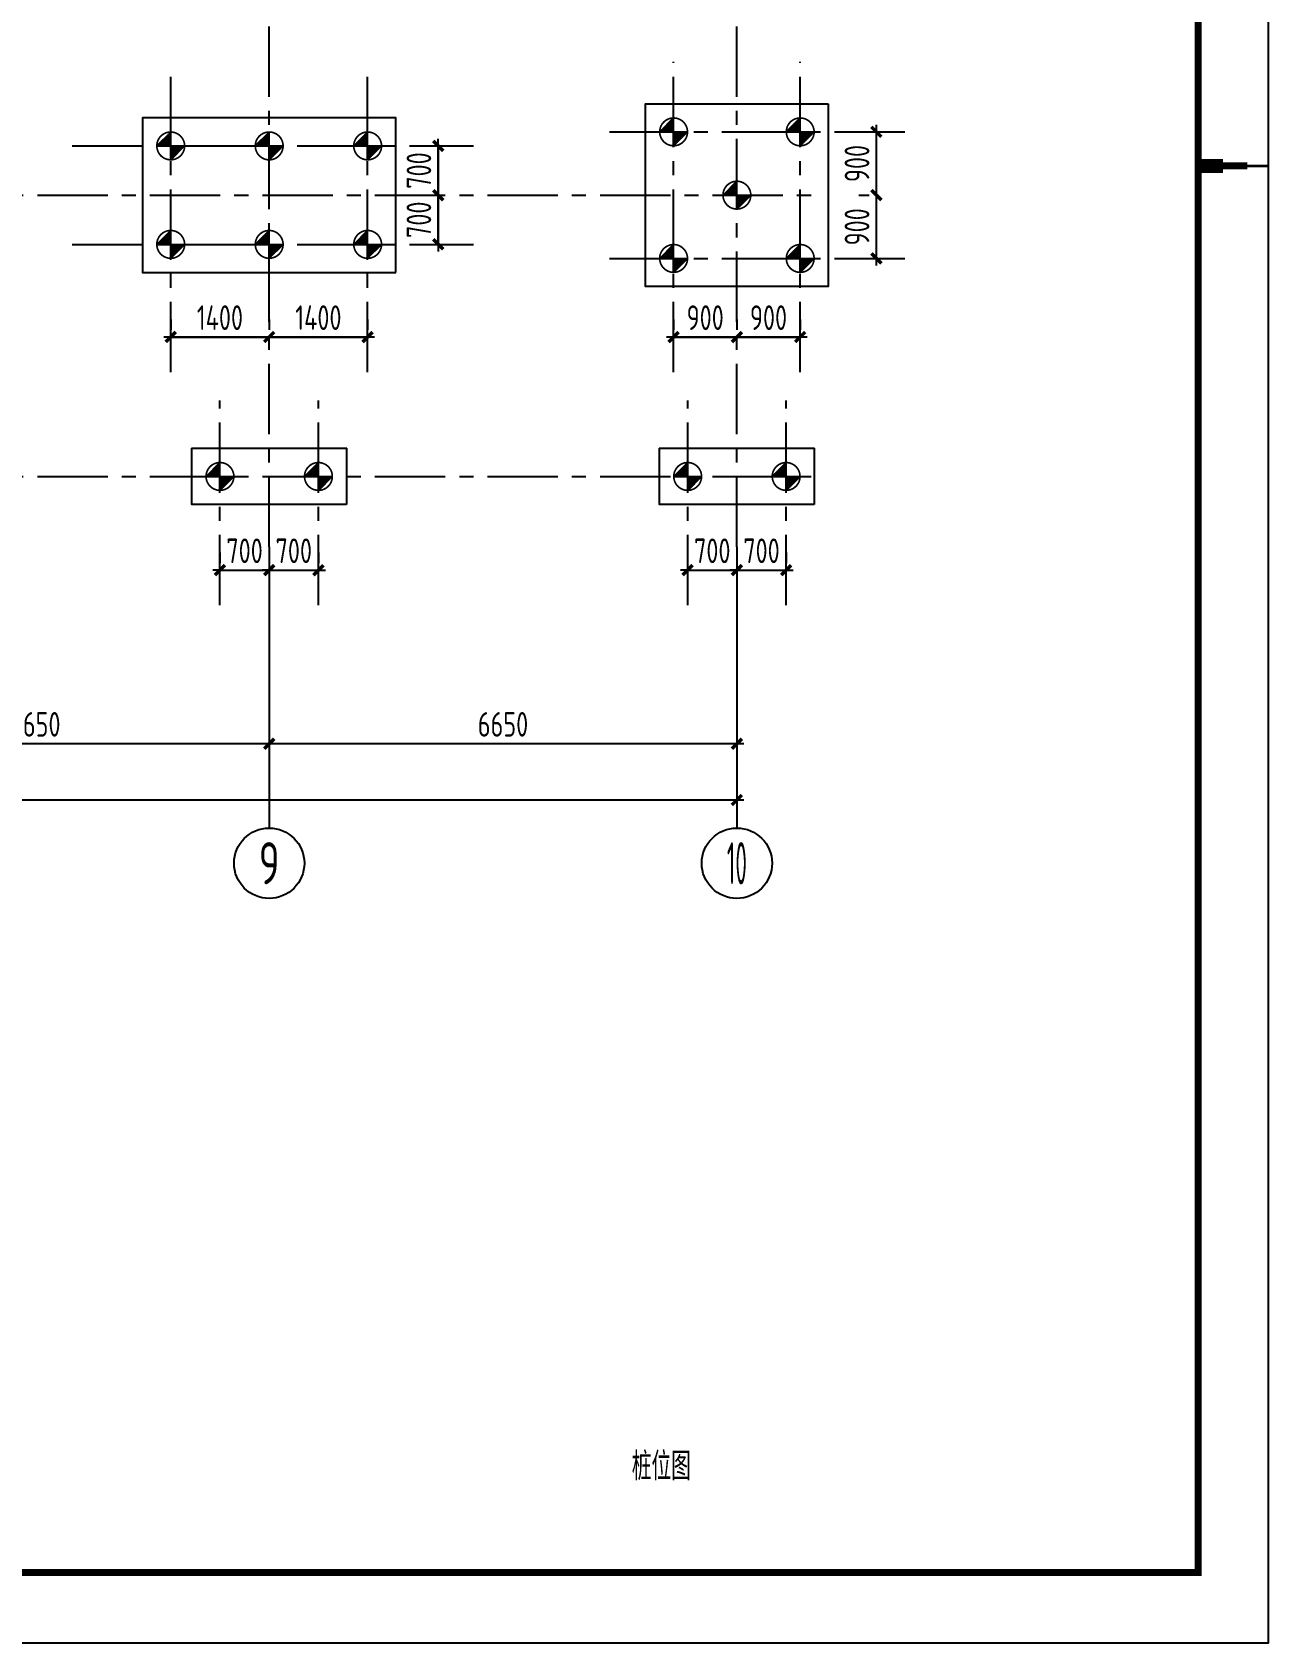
# Model space of a CAD drawing. Extents: x 665703 to 1047784, y -160603 to 92239.
# Drawn here: x 779403 to 796999, y 50222 to 73124 of the extents above; entities that cross this region are included whole.
import ezdxf
from ezdxf.enums import TextEntityAlignment as Align

# ---------------------------------------------------------------- set-up
doc = ezdxf.new("R2010")
doc.units = 0
doc.header["$LTSCALE"] = 800
doc.linetypes.add('CENTER', pattern=[2, 1.25, -0.25, 0.25, -0.25])
doc.layers.get('0').update_dxf_attribs({"linetype": 'CONTINUOUS'})
doc.layers.get('Defpoints').update_dxf_attribs({"linetype": 'CONTINUOUS'})
for name, color, linetype in [('AXIS', 4, 'CENTER'), ('DIM', 2, 'CONTINUOUS'), ('GPSCOMMON', 7, 'CONTINUOUS'), ('NUM', 7, 'CONTINUOUS'), ('TK', 7, 'CONTINUOUS'), ('ZW', 233, 'CONTINUOUS')]:
    doc.layers.add(name, color=color, linetype=linetype)
doc.styles.add('TSSD_Axis', font='tssdeng.shx', dxfattribs={"width": 0.7, "bigfont": 'tssdchn.shx'})
doc.styles.add('TSSD_Dimension', font='Tssdeng.shx', dxfattribs={"width": 0.75, "bigfont": 'hztxt.shx'})
doc.dimstyles.new('TSSD_100_100', dxfattribs={"dimtxt": 350, "dimasz": 100, "dimexe": 100, "dimexo": 250, "dimgap": 100, "dimtad": 1, "dimdec": 0, "dimzin": 0, "dimdsep": 46, "dimtxsty": 'TSSD_Dimension', "dimblk": 'ARCHTICK', "dimcen": 0, "dimdle": 100, "dimclrt": 7, "dimadec": 0, "dimazin": 0, "dimtfac": 1, "dimtdec": 0, "dimtix": 1, "dimtmove": 2, "dimatfit": 3, "dimldrblk": 'ARCHTICK', "dimfxl": 0, "dimtolj": 1, "dimtzin": 0, "dimarcsym": 0})

# ---------------------------------------------------------------- blocks, each defined once
blk = doc.blocks.new('ts_axno')
at = {"color": 0, "linetype": 'ByBlock', "lineweight": -2}
blk.add_circle((0, 0), 0.5, dxfattribs=at)
at = {"color": 0, "linetype": 'ByBlock', "lineweight": -2, "style": 'TSSD_Axis', "width": 0.7}
blk.add_attdef('A', text='', height=0.6, dxfattribs=at).set_placement((0, 0), align=Align.MIDDLE_CENTER)
blk = doc.blocks.new('_ArchTick')
at = {"color": 0, "const_width": 0.5}
blk.add_lwpolyline([(-0.71, -0.71), (0.71, 0.71)], dxfattribs=at)
blk = doc.blocks.new('*D1298')
at = {"layer": 'Defpoints', "color": 0, "transparency": 16777216}
for p in [(782772, 65807), (789422, 65807), (782772, 63007)]:
    blk.add_point(p, dxfattribs=at)
at = {"layer": 'DIM', "color": 0, "lineweight": -2, "transparency": 16777216}
for p, q in [((782772, 65557), (782772, 62907)), ((789422, 65557), (789422, 62907)), ((789522, 63007), (782672, 63007))]:
    blk.add_line(p, q, dxfattribs=at)
at = {"layer": 'DIM', "color": 0, "lineweight": -2, "transparency": 16777216, "xscale": 100, "yscale": 100, "zscale": 100, "rotation": 180}
blk.add_blockref('_ArchTick', (782772, 63007), dxfattribs=at)
at = {"layer": 'DIM', "color": 0, "lineweight": -2, "transparency": 16777216, "xscale": 100, "yscale": 100, "zscale": 100}
blk.add_blockref('_ArchTick', (789422, 63007), dxfattribs=at)
at = {"layer": 'DIM', "color": 7, "transparency": 16777216, "insert": (786097, 63282), "char_height": 350, "attachment_point": 5, "style": 'TSSD_Dimension'}
blk.add_mtext('\\A1;6650', dxfattribs=at)
blk = doc.blocks.new('*D1297')
at = {"layer": 'Defpoints', "color": 0, "transparency": 16777216}
for p in [(776122, 65807), (782772, 65807), (776122, 63007)]:
    blk.add_point(p, dxfattribs=at)
at = {"layer": 'DIM', "color": 0, "lineweight": -2, "transparency": 16777216}
for p, q in [((776122, 65557), (776122, 62907)), ((782772, 65557), (782772, 62907)), ((782872, 63007), (776022, 63007))]:
    blk.add_line(p, q, dxfattribs=at)
at = {"layer": 'DIM', "color": 0, "lineweight": -2, "transparency": 16777216, "xscale": 100, "yscale": 100, "zscale": 100, "rotation": 180}
blk.add_blockref('_ArchTick', (776122, 63007), dxfattribs=at)
at = {"layer": 'DIM', "color": 0, "lineweight": -2, "transparency": 16777216, "xscale": 100, "yscale": 100, "zscale": 100}
blk.add_blockref('_ArchTick', (782772, 63007), dxfattribs=at)
at = {"layer": 'DIM', "color": 7, "transparency": 16777216, "insert": (779447, 63282), "char_height": 350, "attachment_point": 5, "style": 'TSSD_Dimension'}
blk.add_mtext('\\A1;6650', dxfattribs=at)
blk = doc.blocks.new('*D1266')
at = {"layer": 'Defpoints', "color": 0, "transparency": 16777216}
for p in [(749422, 65807), (789422, 65807), (789422, 62207)]:
    blk.add_point(p, dxfattribs=at)
at = {"layer": 'DIM', "color": 0, "lineweight": -2, "transparency": 16777216}
for p, q in [((749422, 65557), (749422, 62107)), ((789422, 65557), (789422, 62107)), ((749322, 62207), (789522, 62207))]:
    blk.add_line(p, q, dxfattribs=at)
at = {"layer": 'DIM', "color": 0, "lineweight": -2, "transparency": 16777216, "xscale": 100, "yscale": 100, "zscale": 100, "rotation": 180}
blk.add_blockref('_ArchTick', (749422, 62207), dxfattribs=at)
at = {"layer": 'DIM', "color": 0, "lineweight": -2, "transparency": 16777216, "xscale": 100, "yscale": 100, "zscale": 100}
blk.add_blockref('_ArchTick', (789422, 62207), dxfattribs=at)
at = {"layer": 'DIM', "color": 7, "transparency": 16777216, "insert": (769422, 62482), "char_height": 350, "attachment_point": 5, "style": 'TSSD_Dimension'}
blk.add_mtext('\\A1;40000', dxfattribs=at)
blk = doc.blocks.new('ZW-1')
at = {"layer": 'ZW', "color": 60}
for p, q in [((-247, 0), (0, 247)), ((-247, 0), (247, 0)), ((0, -247), (0, 247)), ((247, 0), (0, -247))]:
    blk.add_line(p, q, dxfattribs=at)
at = {"layer": 'ZW', "color": 60, "const_width": 30}
blk.add_lwpolyline([(-247, 0, -1), (247, 0, -1)], format="xyb", close=True, dxfattribs=at)
at = {"layer": 'ZW', "color": 60}
for points in [[(-247, 0), (0, 247), (0, 0)], [(0, 0), (247, 0), (0, -247)]]:
    blk.add_solid(points, dxfattribs=at)
blk = doc.blocks.new('*D1288')
at = {"layer": 'Defpoints', "color": 0, "transparency": 16777216}
for p in [(782072, 65475), (782772, 65475), (782772, 65475)]:
    blk.add_point(p, dxfattribs=at)
at = {"layer": 'DIM', "color": 0, "lineweight": -2, "transparency": 16777216}
for p, q in [((782072, 65725), (782072, 65575)), ((782772, 65725), (782772, 65575)), ((782072, 65475), (781972, 65475)), ((782072, 65475), (782772, 65475)), ((782772, 65475), (782872, 65475))]:
    blk.add_line(p, q, dxfattribs=at)
at = {"layer": 'DIM', "color": 0, "lineweight": -2, "transparency": 16777216, "xscale": 100, "yscale": 100, "zscale": 100}
blk.add_blockref('_ArchTick', (782072, 65475), dxfattribs=at)
at = {"layer": 'DIM', "color": 0, "lineweight": -2, "transparency": 16777216, "xscale": 100, "yscale": 100, "zscale": 100, "rotation": 180}
blk.add_blockref('_ArchTick', (782772, 65475), dxfattribs=at)
at = {"layer": 'DIM', "color": 7, "transparency": 16777216, "insert": (782422, 65750), "char_height": 350, "attachment_point": 5, "style": 'TSSD_Dimension'}
blk.add_mtext('\\A1;700', dxfattribs=at)
blk = doc.blocks.new('*D1287')
at = {"layer": 'Defpoints', "color": 0, "transparency": 16777216}
for p in [(782772, 65475), (783472, 65475), (783472, 65475)]:
    blk.add_point(p, dxfattribs=at)
at = {"layer": 'DIM', "color": 0, "lineweight": -2, "transparency": 16777216}
for p, q in [((782772, 65725), (782772, 65575)), ((783472, 65725), (783472, 65575)), ((782772, 65475), (782672, 65475)), ((782772, 65475), (783472, 65475)), ((783472, 65475), (783572, 65475))]:
    blk.add_line(p, q, dxfattribs=at)
at = {"layer": 'DIM', "color": 0, "lineweight": -2, "transparency": 16777216, "xscale": 100, "yscale": 100, "zscale": 100}
blk.add_blockref('_ArchTick', (782772, 65475), dxfattribs=at)
at = {"layer": 'DIM', "color": 0, "lineweight": -2, "transparency": 16777216, "xscale": 100, "yscale": 100, "zscale": 100, "rotation": 180}
blk.add_blockref('_ArchTick', (783472, 65475), dxfattribs=at)
at = {"layer": 'DIM', "color": 7, "transparency": 16777216, "insert": (783122, 65750), "char_height": 350, "attachment_point": 5, "style": 'TSSD_Dimension'}
blk.add_mtext('\\A1;700', dxfattribs=at)
blk = doc.blocks.new('*D1286')
at = {"layer": 'Defpoints', "color": 0, "transparency": 16777216}
for p in [(788722, 65475), (789422, 65475), (789422, 65475)]:
    blk.add_point(p, dxfattribs=at)
at = {"layer": 'DIM', "color": 0, "lineweight": -2, "transparency": 16777216}
for p, q in [((788722, 65725), (788722, 65575)), ((789422, 65725), (789422, 65575)), ((788722, 65475), (788622, 65475)), ((788722, 65475), (789422, 65475)), ((789422, 65475), (789522, 65475))]:
    blk.add_line(p, q, dxfattribs=at)
at = {"layer": 'DIM', "color": 0, "lineweight": -2, "transparency": 16777216, "xscale": 100, "yscale": 100, "zscale": 100}
blk.add_blockref('_ArchTick', (788722, 65475), dxfattribs=at)
at = {"layer": 'DIM', "color": 0, "lineweight": -2, "transparency": 16777216, "xscale": 100, "yscale": 100, "zscale": 100, "rotation": 180}
blk.add_blockref('_ArchTick', (789422, 65475), dxfattribs=at)
at = {"layer": 'DIM', "color": 7, "transparency": 16777216, "insert": (789072, 65750), "char_height": 350, "attachment_point": 5, "style": 'TSSD_Dimension'}
blk.add_mtext('\\A1;700', dxfattribs=at)
blk = doc.blocks.new('*D1285')
at = {"layer": 'Defpoints', "color": 0, "transparency": 16777216}
for p in [(789422, 65475), (790122, 65475), (790122, 65475)]:
    blk.add_point(p, dxfattribs=at)
at = {"layer": 'DIM', "color": 0, "lineweight": -2, "transparency": 16777216}
for p, q in [((789422, 65725), (789422, 65575)), ((790122, 65725), (790122, 65575)), ((789422, 65475), (789322, 65475)), ((789422, 65475), (790122, 65475)), ((790122, 65475), (790222, 65475))]:
    blk.add_line(p, q, dxfattribs=at)
at = {"layer": 'DIM', "color": 0, "lineweight": -2, "transparency": 16777216, "xscale": 100, "yscale": 100, "zscale": 100}
blk.add_blockref('_ArchTick', (789422, 65475), dxfattribs=at)
at = {"layer": 'DIM', "color": 0, "lineweight": -2, "transparency": 16777216, "xscale": 100, "yscale": 100, "zscale": 100, "rotation": 180}
blk.add_blockref('_ArchTick', (790122, 65475), dxfattribs=at)
at = {"layer": 'DIM', "color": 7, "transparency": 16777216, "insert": (789772, 65750), "char_height": 350, "attachment_point": 5, "style": 'TSSD_Dimension'}
blk.add_mtext('\\A1;700', dxfattribs=at)
blk = doc.blocks.new('*D1336')
at = {"layer": 'Defpoints', "color": 0, "transparency": 16777216}
for p in [(785176, 70807), (785176, 70807), (785176, 70107)]:
    blk.add_point(p, dxfattribs=at)
at = {"layer": 'DIM', "color": 0, "lineweight": -2, "transparency": 16777216}
for p, q in [((784926, 70807), (785076, 70807)), ((785176, 70807), (785176, 70907)), ((785176, 70107), (785176, 70807)), ((784926, 70107), (785076, 70107)), ((785176, 70107), (785176, 70007))]:
    blk.add_line(p, q, dxfattribs=at)
at = {"layer": 'DIM', "color": 0, "lineweight": -2, "transparency": 16777216, "xscale": 100, "yscale": 100, "zscale": 100}
for p, rotation in [((785176, 70807), 270), ((785176, 70107), 90)]:
    blk.add_blockref('_ArchTick', p, dxfattribs=dict(at, rotation=rotation))
at = {"layer": 'DIM', "color": 7, "transparency": 16777216, "insert": (784901, 70457), "char_height": 350, "attachment_point": 5, "rotation": 90, "style": 'TSSD_Dimension'}
blk.add_mtext('\\A1;700', dxfattribs=at)
blk = doc.blocks.new('*D1335')
at = {"layer": 'Defpoints', "color": 0, "transparency": 16777216}
for p in [(785176, 71507), (785176, 71507), (785176, 70807)]:
    blk.add_point(p, dxfattribs=at)
at = {"layer": 'DIM', "color": 0, "lineweight": -2, "transparency": 16777216}
for p, q in [((784926, 71507), (785076, 71507)), ((785176, 71507), (785176, 71607)), ((785176, 70807), (785176, 71507)), ((784926, 70807), (785076, 70807)), ((785176, 70807), (785176, 70707))]:
    blk.add_line(p, q, dxfattribs=at)
at = {"layer": 'DIM', "color": 0, "lineweight": -2, "transparency": 16777216, "xscale": 100, "yscale": 100, "zscale": 100}
for p, rotation in [((785176, 71507), 270), ((785176, 70807), 90)]:
    blk.add_blockref('_ArchTick', p, dxfattribs=dict(at, rotation=rotation))
at = {"layer": 'DIM', "color": 7, "transparency": 16777216, "insert": (784901, 71157), "char_height": 350, "attachment_point": 5, "rotation": 90, "style": 'TSSD_Dimension'}
blk.add_mtext('\\A1;700', dxfattribs=at)
blk = doc.blocks.new('*D1334')
at = {"layer": 'Defpoints', "color": 0, "transparency": 16777216}
for p in [(781372, 68790), (782772, 68790), (782772, 68790)]:
    blk.add_point(p, dxfattribs=at)
at = {"layer": 'DIM', "color": 0, "lineweight": -2, "transparency": 16777216}
for p, q in [((781372, 69040), (781372, 68890)), ((782772, 69040), (782772, 68890)), ((781272, 68790), (782872, 68790))]:
    blk.add_line(p, q, dxfattribs=at)
at = {"layer": 'DIM', "color": 0, "lineweight": -2, "transparency": 16777216, "xscale": 100, "yscale": 100, "zscale": 100, "rotation": 180}
blk.add_blockref('_ArchTick', (781372, 68790), dxfattribs=at)
at = {"layer": 'DIM', "color": 0, "lineweight": -2, "transparency": 16777216, "xscale": 100, "yscale": 100, "zscale": 100}
blk.add_blockref('_ArchTick', (782772, 68790), dxfattribs=at)
at = {"layer": 'DIM', "color": 7, "transparency": 16777216, "insert": (782072, 69065), "char_height": 350, "attachment_point": 5, "style": 'TSSD_Dimension'}
blk.add_mtext('\\A1;1400', dxfattribs=at)
blk = doc.blocks.new('*D1333')
at = {"layer": 'Defpoints', "color": 0, "transparency": 16777216}
for p in [(782772, 68790), (784172, 68790), (784172, 68790)]:
    blk.add_point(p, dxfattribs=at)
at = {"layer": 'DIM', "color": 0, "lineweight": -2, "transparency": 16777216}
for p, q in [((782772, 69040), (782772, 68890)), ((784172, 69040), (784172, 68890)), ((782672, 68790), (784272, 68790))]:
    blk.add_line(p, q, dxfattribs=at)
at = {"layer": 'DIM', "color": 0, "lineweight": -2, "transparency": 16777216, "xscale": 100, "yscale": 100, "zscale": 100, "rotation": 180}
blk.add_blockref('_ArchTick', (782772, 68790), dxfattribs=at)
at = {"layer": 'DIM', "color": 0, "lineweight": -2, "transparency": 16777216, "xscale": 100, "yscale": 100, "zscale": 100}
blk.add_blockref('_ArchTick', (784172, 68790), dxfattribs=at)
at = {"layer": 'DIM', "color": 7, "transparency": 16777216, "insert": (783472, 69065), "char_height": 350, "attachment_point": 5, "style": 'TSSD_Dimension'}
blk.add_mtext('\\A1;1400', dxfattribs=at)
blk = doc.blocks.new('*D1332')
at = {"layer": 'Defpoints', "color": 0, "transparency": 16777216}
for p in [(788522, 68790), (789422, 68790), (789422, 68790)]:
    blk.add_point(p, dxfattribs=at)
at = {"layer": 'DIM', "color": 0, "lineweight": -2, "transparency": 16777216}
for p, q in [((788522, 69040), (788522, 68890)), ((789422, 69040), (789422, 68890)), ((788422, 68790), (789522, 68790))]:
    blk.add_line(p, q, dxfattribs=at)
at = {"layer": 'DIM', "color": 0, "lineweight": -2, "transparency": 16777216, "xscale": 100, "yscale": 100, "zscale": 100, "rotation": 180}
blk.add_blockref('_ArchTick', (788522, 68790), dxfattribs=at)
at = {"layer": 'DIM', "color": 0, "lineweight": -2, "transparency": 16777216, "xscale": 100, "yscale": 100, "zscale": 100}
blk.add_blockref('_ArchTick', (789422, 68790), dxfattribs=at)
at = {"layer": 'DIM', "color": 7, "transparency": 16777216, "insert": (788972, 69065), "char_height": 350, "attachment_point": 5, "style": 'TSSD_Dimension'}
blk.add_mtext('\\A1;900', dxfattribs=at)
blk = doc.blocks.new('*D1330')
at = {"layer": 'Defpoints', "color": 0, "transparency": 16777216}
for p in [(791405, 70807), (791405, 70807), (791405, 69907)]:
    blk.add_point(p, dxfattribs=at)
at = {"layer": 'DIM', "color": 0, "lineweight": -2, "transparency": 16777216}
for p, q in [((791155, 70807), (791305, 70807)), ((791405, 69807), (791405, 70907)), ((791155, 69907), (791305, 69907))]:
    blk.add_line(p, q, dxfattribs=at)
at = {"layer": 'DIM', "color": 0, "lineweight": -2, "transparency": 16777216, "xscale": 100, "yscale": 100, "zscale": 100}
for p, rotation in [((791405, 70807), 90), ((791405, 69907), 270)]:
    blk.add_blockref('_ArchTick', p, dxfattribs=dict(at, rotation=rotation))
at = {"layer": 'DIM', "color": 7, "transparency": 16777216, "insert": (791130, 70357), "char_height": 350, "attachment_point": 5, "rotation": 90, "style": 'TSSD_Dimension'}
blk.add_mtext('\\A1;900', dxfattribs=at)
blk = doc.blocks.new('*D1329')
at = {"layer": 'Defpoints', "color": 0, "transparency": 16777216}
for p in [(791405, 71707), (791405, 71707), (791405, 70807)]:
    blk.add_point(p, dxfattribs=at)
at = {"layer": 'DIM', "color": 0, "lineweight": -2, "transparency": 16777216}
for p, q in [((791155, 71707), (791305, 71707)), ((791405, 70707), (791405, 71807)), ((791155, 70807), (791305, 70807))]:
    blk.add_line(p, q, dxfattribs=at)
at = {"layer": 'DIM', "color": 0, "lineweight": -2, "transparency": 16777216, "xscale": 100, "yscale": 100, "zscale": 100}
for p, rotation in [((791405, 71707), 90), ((791405, 70807), 270)]:
    blk.add_blockref('_ArchTick', p, dxfattribs=dict(at, rotation=rotation))
at = {"layer": 'DIM', "color": 7, "transparency": 16777216, "insert": (791130, 71257), "char_height": 350, "attachment_point": 5, "rotation": 90, "style": 'TSSD_Dimension'}
blk.add_mtext('\\A1;900', dxfattribs=at)
blk = doc.blocks.new('*D1331')
at = {"layer": 'Defpoints', "color": 0, "transparency": 16777216}
for p in [(789422, 68790), (790322, 68790), (790322, 68790)]:
    blk.add_point(p, dxfattribs=at)
at = {"layer": 'DIM', "color": 0, "lineweight": -2, "transparency": 16777216}
for p, q in [((789422, 69040), (789422, 68890)), ((790322, 69040), (790322, 68890)), ((789322, 68790), (790422, 68790))]:
    blk.add_line(p, q, dxfattribs=at)
at = {"layer": 'DIM', "color": 0, "lineweight": -2, "transparency": 16777216, "xscale": 100, "yscale": 100, "zscale": 100, "rotation": 180}
blk.add_blockref('_ArchTick', (789422, 68790), dxfattribs=at)
at = {"layer": 'DIM', "color": 0, "lineweight": -2, "transparency": 16777216, "xscale": 100, "yscale": 100, "zscale": 100}
blk.add_blockref('_ArchTick', (790322, 68790), dxfattribs=at)
at = {"layer": 'DIM', "color": 7, "transparency": 16777216, "insert": (789872, 69065), "char_height": 350, "attachment_point": 5, "style": 'TSSD_Dimension'}
blk.add_mtext('\\A1;900', dxfattribs=at)
blk = doc.blocks.new('TK2')
at = {"layer": 'TK', "color": 2}
blk.add_lwpolyline([(59400, 42000), (0, 42000), (0, 0), (59400, 0)], close=True, dxfattribs=at)
at = {"layer": 'TK', "color": 2, "const_width": 100}
blk.add_lwpolyline([(2500, 41000), (58400, 41000), (58400, 1000), (2500, 1000)], close=True, dxfattribs=at)
at = {"layer": 'TK', "color": 2}
for points, const_width in [([(58400, 21000), (58750, 21000)], 200), ([(58400, 21000), (59100, 21000)], 100), ([(59400, 21000), (58400, 21000)], 35)]:
    blk.add_lwpolyline(points, dxfattribs=dict(at, const_width=const_width))

msp = doc.modelspace()

# ---------------------------------------------------------------- linework, layer by layer
at = {"layer": 'AXIS'}
for p, q in [((782772.3, 65807), (782772.3, 88293.2)), ((789422.3, 65807), (789422.3, 88293.2)), ((781372.3, 68289.6), (781372.3, 72679.3)), ((784172.3, 68289.6), (784172.3, 72679.3)), ((788522.3, 68289.6), (788522.3, 72703.7)), ((790322.3, 68289.6), (790322.3, 72703.7)), ((790722.3, 72106.5), (790721.8, 72107)), ((780972.3, 71906.5), (780972.8, 71907)), ((784571.8, 71907), (784572.3, 71906.5)), ((787608.7, 71707), (791905.2, 71707)), ((779968.9, 71507), (785676.2, 71507)), ((747476.2, 70807), (790522.3, 70807)), ((779968.9, 70107), (785676.2, 70107)), ((787608.7, 69907), (791905.2, 69907)), ((784572.3, 69707.5), (784571.8, 69707)), ((782072.3, 64974.9), (782072.3, 67885.7)), ((783472.3, 64974.9), (783472.3, 67885.7)), ((788722.3, 64974.9), (788722.3, 67885.7)), ((790122.3, 64974.9), (790122.3, 67885.7)), ((781672.3, 67206.5), (781672.8, 67207)), ((788322.3, 67206.5), (788322.8, 67207)), ((747476.2, 66807), (790522.3, 66807)), ((781672.8, 66407), (781672.3, 66407.5)), ((783072.8, 66407), (783072.3, 66407.5)), ((783872.3, 66407.5), (783871.8, 66407)), ((788322.8, 66407), (788322.3, 66407.5)), ((789722.8, 66407), (789722.3, 66407.5)), ((790522.3, 66407.5), (790521.8, 66407))]:
    msp.add_line(p, q, dxfattribs=at)
at = {"layer": 'GPSCOMMON'}
for p, q in [((791405.2, 69907), (791405.2, 71707)), ((785176.2, 71507), (785176.2, 70107)), ((781372.3, 68789.6), (784172.3, 68789.6)), ((788522.3, 68789.6), (790322.3, 68789.6)), ((782072.3, 65474.9), (783472.3, 65474.9)), ((788722.3, 65474.9), (790122.3, 65474.9))]:
    msp.add_line(p, q, dxfattribs=at)
at = {"layer": 'NUM'}
for p, q in [((782772.3, 65807), (782772.3, 61807)), ((789422.3, 65807), (789422.3, 61807))]:
    msp.add_line(p, q, dxfattribs=at)
at = {"layer": 'ZW', "linetype": 'Continuous'}
for points in [[(790722.3, 72106.5), (790722.3, 69507.5), (790721.8, 69507), (788122.8, 69507), (788122.3, 69507.5), (788122.3, 72106.5), (788122.8, 72107), (790721.8, 72107)], [(784572.3, 69707.5), (784572.3, 71906.5), (784571.8, 71907), (780972.8, 71907), (780972.3, 71906.5), (780972.3, 69707.5), (780972.8, 69707), (784571.8, 69707)], [(783871.8, 66407), (781672.8, 66407), (781672.3, 66407.5), (781672.3, 67206.5), (781672.8, 67207), (783871.8, 67207), (783872.3, 67206.5), (783872.3, 66407.5)], [(790521.8, 66407), (788322.8, 66407), (788322.3, 66407.5), (788322.3, 67206.5), (788322.8, 67207), (790521.8, 67207), (790522.3, 67206.5), (790522.3, 66407.5)]]:
    msp.add_lwpolyline(points, dxfattribs=at)

# ---------------------------------------------------------------- block references
at = {"layer": 'DIM'}
msp.add_blockref('TK2', (737581.4, 50221.9), dxfattribs=at)
at = {"layer": 'GPSCOMMON', "xscale": 0.8, "yscale": 0.8, "zscale": 0.8}
for p in [(788522.3, 71707), (790322.3, 71707), (781372.3, 71507), (782772.3, 71507), (784172.3, 71507), (789422.3, 70807), (781372.3, 70107), (782772.3, 70107), (784172.3, 70107), (788522.3, 69907), (790322.3, 69907), (782072.3, 66807), (783472.3, 66807), (788722.3, 66807), (790122.3, 66807)]:
    msp.add_blockref('ZW-1', p, dxfattribs=at)
at = {"layer": 'NUM'}
ref = msp.add_blockref('ts_axno', (782772.3, 61307), dxfattribs=dict(at, xscale=1000, yscale=1000, zscale=1000))
ref.add_attrib('9', '9', dxfattribs={"height": 600, "style": 'TSSD_Axis', "width": 0.7}).set_placement((782772.3, 61307), align=Align.MIDDLE_CENTER)
ref = msp.add_blockref('ts_axno', (789422.3, 61307), dxfattribs=dict(at, xscale=1000, yscale=1000, zscale=1000))
ref.add_attrib('10', '10', dxfattribs={"height": 600, "style": 'TSSD_Axis', "width": 0.42}).set_placement((789422.3, 61307), align=Align.MIDDLE_CENTER)

# ---------------------------------------------------------------- texts
at = {"layer": 'DIM', "style": 'TSSD_Dimension', "width": 0.7}
msp.add_text('桩位图', height=400, dxfattribs=at).set_placement((787927.6, 52531.8))

# ---------------------------------------------------------------- dimensions: what is measured, and where the dimension line sits
at = {"layer": 'DIM'}
for base, p1, p2, angle, picture, middle in [((791405.2, 71707), (791405.2, 70807), (791405.2, 71707), 90, '*D1329', (791130.2, 71257)), ((785176.2, 71507), (785176.2, 70807), (785176.2, 71507), 90, '*D1335', (784901.2, 71157)), ((785176.2, 70807), (785176.2, 70107), (785176.2, 70807), 90, '*D1336', (784901.2, 70457)), ((791405.2, 70807), (791405.2, 69907), (791405.2, 70807), 90, '*D1330', (791130.2, 70357)), ((789422.3, 62207), (749422.3, 65807), (789422.3, 65807), 180, '*D1266', (769422.3, 62482)), ((776122.3, 63007), (782772.3, 65807), (776122.3, 65807), 180, '*D1297', (779447.3, 63282)), ((782772.3, 63007), (789422.3, 65807), (782772.3, 65807), 180, '*D1298', (786097.3, 63282))]:
    dim = msp.add_linear_dim(base=base, p1=p1, p2=p2, angle=angle, dimstyle='TSSD_100_100', dxfattribs=at)
    dim.commit()
    dim.dimension.update_dxf_attribs({"geometry": picture, "text_midpoint": middle})
for base, p1, p2, picture, middle in [((782772.3, 68789.6), (781372.3, 68789.6), (782772.3, 68789.6), '*D1334', (782072.3, 69064.6)), ((784172.3, 68789.6), (782772.3, 68789.6), (784172.3, 68789.6), '*D1333', (783472.3, 69064.6)), ((789422.3, 68789.6), (788522.3, 68789.6), (789422.3, 68789.6), '*D1332', (788972.3, 69064.6)), ((790322.3, 68789.6), (789422.3, 68789.6), (790322.3, 68789.6), '*D1331', (789872.3, 69064.6)), ((782772.3, 65474.9), (782072.3, 65474.9), (782772.3, 65474.9), '*D1288', (782422.3, 65749.9)), ((783472.3, 65474.9), (782772.3, 65474.9), (783472.3, 65474.9), '*D1287', (783122.3, 65749.9)), ((789422.3, 65474.9), (788722.3, 65474.9), (789422.3, 65474.9), '*D1286', (789072.3, 65749.9)), ((790122.3, 65474.9), (789422.3, 65474.9), (790122.3, 65474.9), '*D1285', (789772.3, 65749.9))]:
    dim = msp.add_linear_dim(base=base, p1=p1, p2=p2, dimstyle='TSSD_100_100', dxfattribs=at)
    dim.commit()
    dim.dimension.update_dxf_attribs({"geometry": picture, "text_midpoint": middle})

doc.saveas('drawing.dxf')
